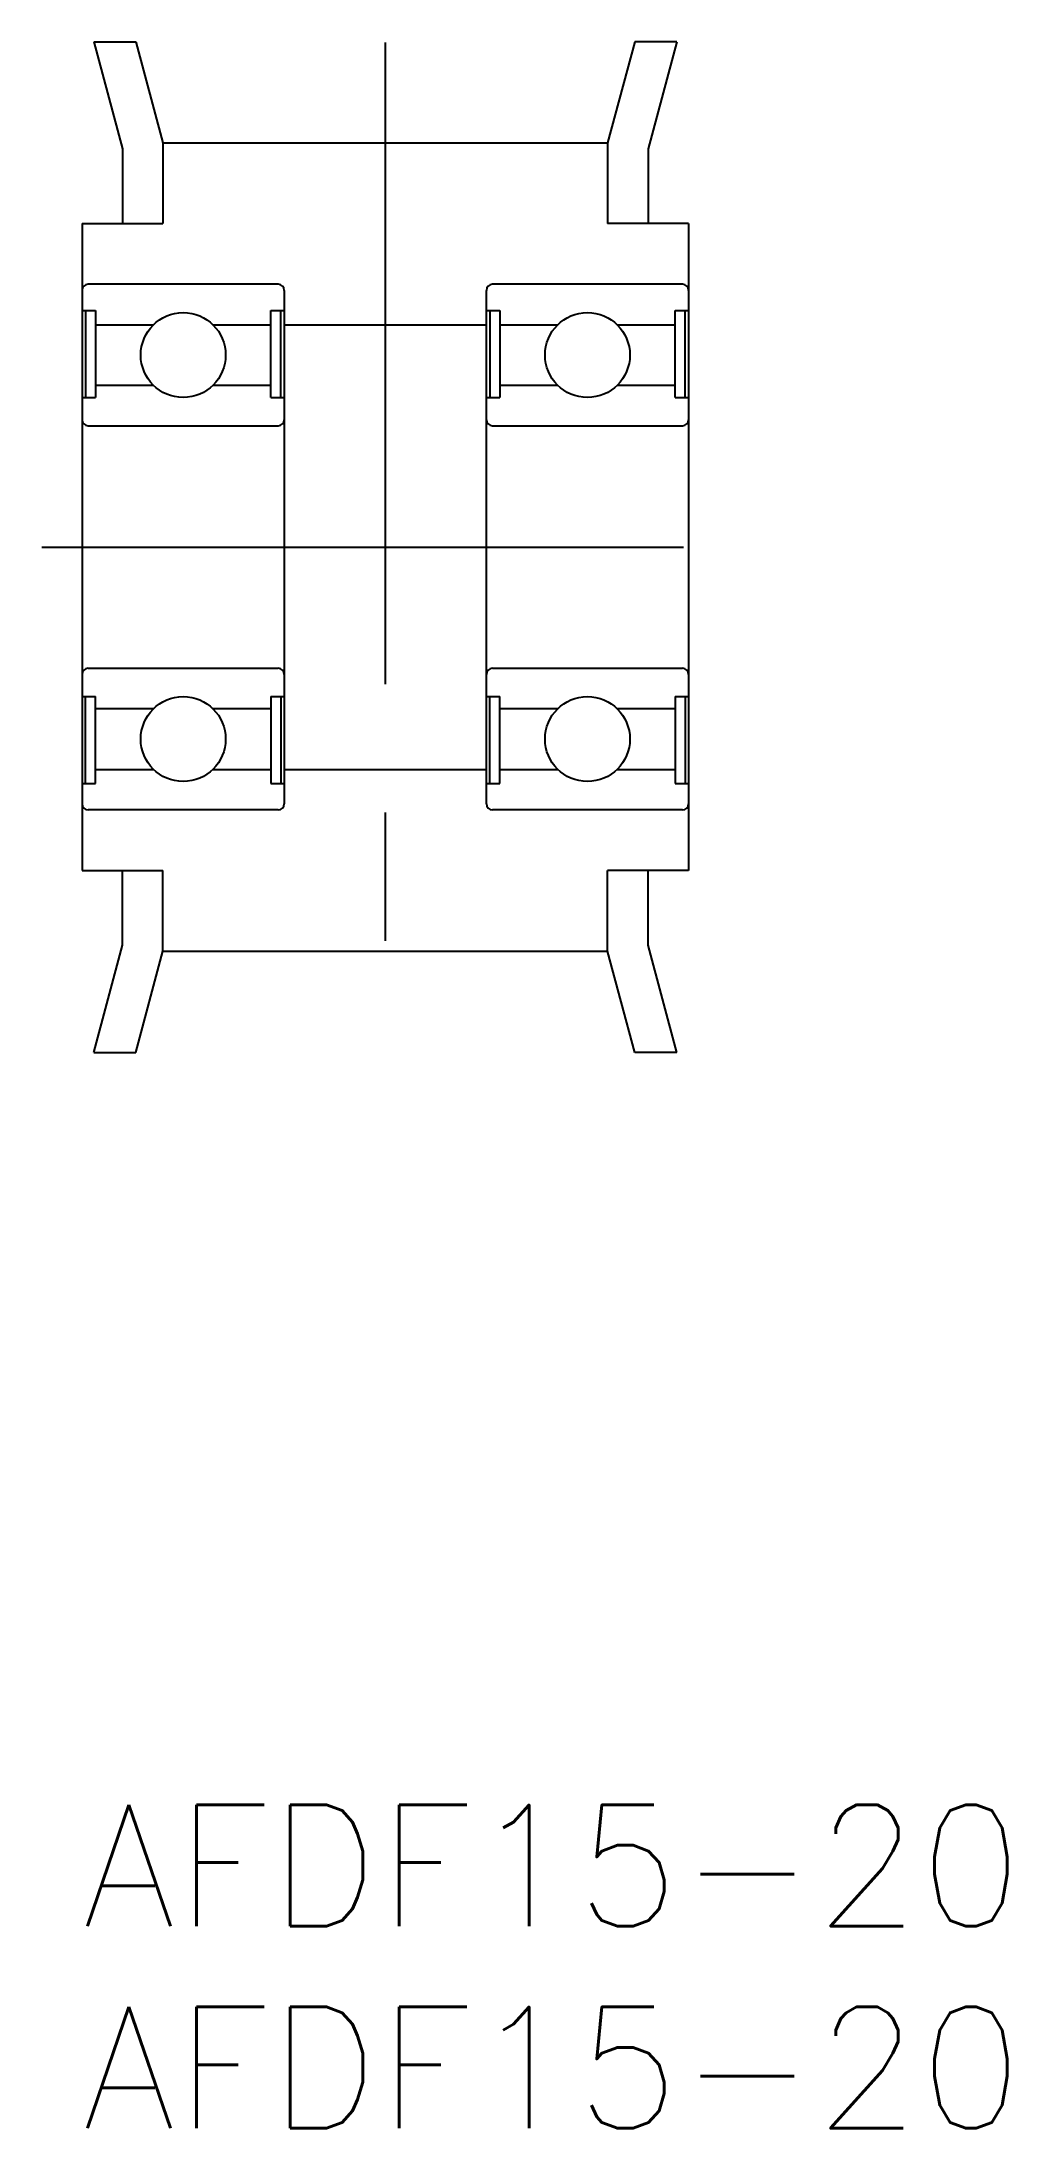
# Model space of a CAD drawing. Extents: x -1 to 22.9, y -8 to 43.6.
import ezdxf

# ---------------------------------------------------------------- set-up
doc = ezdxf.new("R2010")
doc.units = 0
doc.header["$LTSCALE"] = 0.5
doc.linetypes.add('CENTER', pattern=[50.8, 31.75, -6.35, 6.35, -6.35])
doc.layers.get('0').update_dxf_attribs({"linetype": 'CONTINUOUS'})
doc.layers.add('CENTER', color=1, linetype='CENTER')
doc.styles.get("Standard").update_dxf_attribs({"font": 'txt.shx', "height": 3, "bigfont": 'bigfont.shx'})

# ---------------------------------------------------------------- blocks, each defined once
blk = doc.blocks.new('*U10')
at = {"color": 7, "linetype": 'CONTINUOUS'}
blk.add_text('AFDF15-20', height=3, dxfattribs=at).set_placement((0, -3))
blk = doc.blocks.new('*U11')
at = {"color": 7, "linetype": 'CONTINUOUS'}
blk.add_text('AFDF15-20', height=3, dxfattribs=at).set_placement((0, -8))

msp = doc.modelspace()

# ---------------------------------------------------------------- linework, layer by layer
at = {"color": 7, "linetype": 'CONTINUOUS'}
for p, q in [((0.289, 43.614), (1, 40.962)), ((0.289, 43.614), (1.325, 43.614)), ((1.325, 43.614), (2, 41.114)), ((13.675, 43.614), (13, 41.114)), ((14.711, 43.614), (13.675, 43.614)), ((14.711, 43.614), (14, 40.962)), ((1, 40.962), (1, 39.114)), ((2, 41.114), (13, 41.114)), ((2, 41.114), (2, 39.114)), ((13, 41.114), (13, 39.114)), ((14, 40.962), (14, 39.114)), ((0, 39.114), (0, 23.114)), ((0, 39.114), (2, 39.114)), ((15, 39.114), (13, 39.114)), ((15, 39.114), (15, 23.114)), ((4.85, 37.614), (0.15, 37.614)), ((5, 37.464), (5, 24.764)), ((10, 24.764), (10, 37.464)), ((14.85, 37.614), (10.15, 37.614)), ((0, 36.964), (0.332, 36.964)), ((0.083, 36.964), (0.083, 34.814)), ((0.332, 36.964), (0.332, 34.814)), ((4.668, 36.964), (5, 36.964)), ((4.668, 34.814), (4.668, 36.964)), ((4.917, 34.814), (4.917, 36.964)), ((10, 36.964), (10.332, 36.964)), ((10.083, 36.964), (10.083, 34.814)), ((10.332, 36.964), (10.332, 34.814)), ((14.668, 36.964), (15, 36.964)), ((14.668, 34.814), (14.668, 36.964)), ((14.917, 34.814), (14.917, 36.964)), ((0.332, 36.614), (1.765, 36.614)), ((3.235, 36.614), (4.668, 36.614)), ((5, 36.614), (10, 36.614)), ((10.332, 36.614), (11.765, 36.614)), ((13.235, 36.614), (14.668, 36.614)), ((1.765, 35.114), (0.332, 35.114)), ((4.668, 35.114), (3.235, 35.114)), ((11.765, 35.114), (10.332, 35.114)), ((14.668, 35.114), (13.235, 35.114)), ((0, 34.814), (0.332, 34.814)), ((4.668, 34.814), (5, 34.814)), ((10, 34.814), (10.332, 34.814)), ((14.668, 34.814), (15, 34.814)), ((0.15, 34.114), (4.85, 34.114)), ((10.15, 34.114), (14.85, 34.114)), ((0.15, 28.114), (4.85, 28.114)), ((10.15, 28.114), (14.85, 28.114)), ((0, 27.414), (0.332, 27.414)), ((0.083, 25.264), (0.083, 27.414)), ((0.332, 25.264), (0.332, 27.414)), ((4.668, 27.414), (5, 27.414)), ((4.668, 27.414), (4.668, 25.264)), ((4.917, 27.414), (4.917, 25.264)), ((10, 27.414), (10.332, 27.414)), ((10.083, 25.264), (10.083, 27.414)), ((10.332, 25.264), (10.332, 27.414)), ((14.668, 27.414), (15, 27.414)), ((14.668, 27.414), (14.668, 25.264)), ((14.917, 27.414), (14.917, 25.264)), ((1.765, 27.114), (0.332, 27.114)), ((4.668, 27.114), (3.235, 27.114)), ((11.765, 27.114), (10.332, 27.114)), ((14.668, 27.114), (13.235, 27.114)), ((0.332, 25.614), (1.765, 25.614)), ((3.235, 25.614), (4.668, 25.614)), ((5, 25.614), (10, 25.614)), ((10.332, 25.614), (11.765, 25.614)), ((13.235, 25.614), (14.668, 25.614)), ((0, 25.264), (0.332, 25.264)), ((4.668, 25.264), (5, 25.264)), ((10, 25.264), (10.332, 25.264)), ((14.668, 25.264), (15, 25.264)), ((4.85, 24.614), (0.15, 24.614)), ((14.85, 24.614), (10.15, 24.614)), ((0, 23.114), (2, 23.114)), ((1, 21.265), (1, 23.114)), ((2, 21.114), (2, 23.114)), ((13, 21.114), (13, 23.114)), ((15, 23.114), (13, 23.114)), ((14, 21.265), (14, 23.114)), ((0.289, 18.614), (1, 21.265)), ((14.711, 18.614), (14, 21.265)), ((1.325, 18.614), (2, 21.114)), ((2, 21.114), (13, 21.114)), ((13.675, 18.614), (13, 21.114)), ((0.289, 18.614), (1.325, 18.614)), ((14.711, 18.614), (13.675, 18.614))]:
    msp.add_line(p, q, dxfattribs=at)
for centre in [(2.5, 35.864), (12.5, 35.864), (2.5, 26.364), (12.5, 26.364)]:
    msp.add_circle(centre, 1.05, dxfattribs=at)
for centre, start, end in [((0.15, 37.464), 90, 180), ((4.85, 37.464), 0, 90), ((10.15, 37.464), 90, 180), ((14.85, 37.464), 0, 90), ((0.15, 34.264), 180, 270), ((4.85, 34.264), 270, 0), ((10.15, 34.264), 180, 270), ((14.85, 34.264), 270, 0), ((0.15, 27.964), 90, 180), ((4.85, 27.964), 0, 90), ((10.15, 27.964), 90, 180), ((14.85, 27.964), 0, 90), ((0.15, 24.764), 180, 270), ((4.85, 24.764), 270, 0), ((10.15, 24.764), 180, 270), ((14.85, 24.764), 270, 0)]:
    msp.add_arc(centre, 0.15, start, end, dxfattribs=at)
at = {"layer": 'CENTER', "color": 1, "linetype": 'CENTER'}
for p, q in [((7.5, 43.594), (7.5, 18.634)), ((-1, 31.114), (16, 31.114))]:
    msp.add_line(p, q, dxfattribs=at)

# ---------------------------------------------------------------- block references
at = {"color": 7, "linetype": 'CONTINUOUS'}
for name in ['*U10', '*U11']:
    msp.add_blockref(name, (0, 0), dxfattribs=at)

doc.saveas('drawing.dxf')
